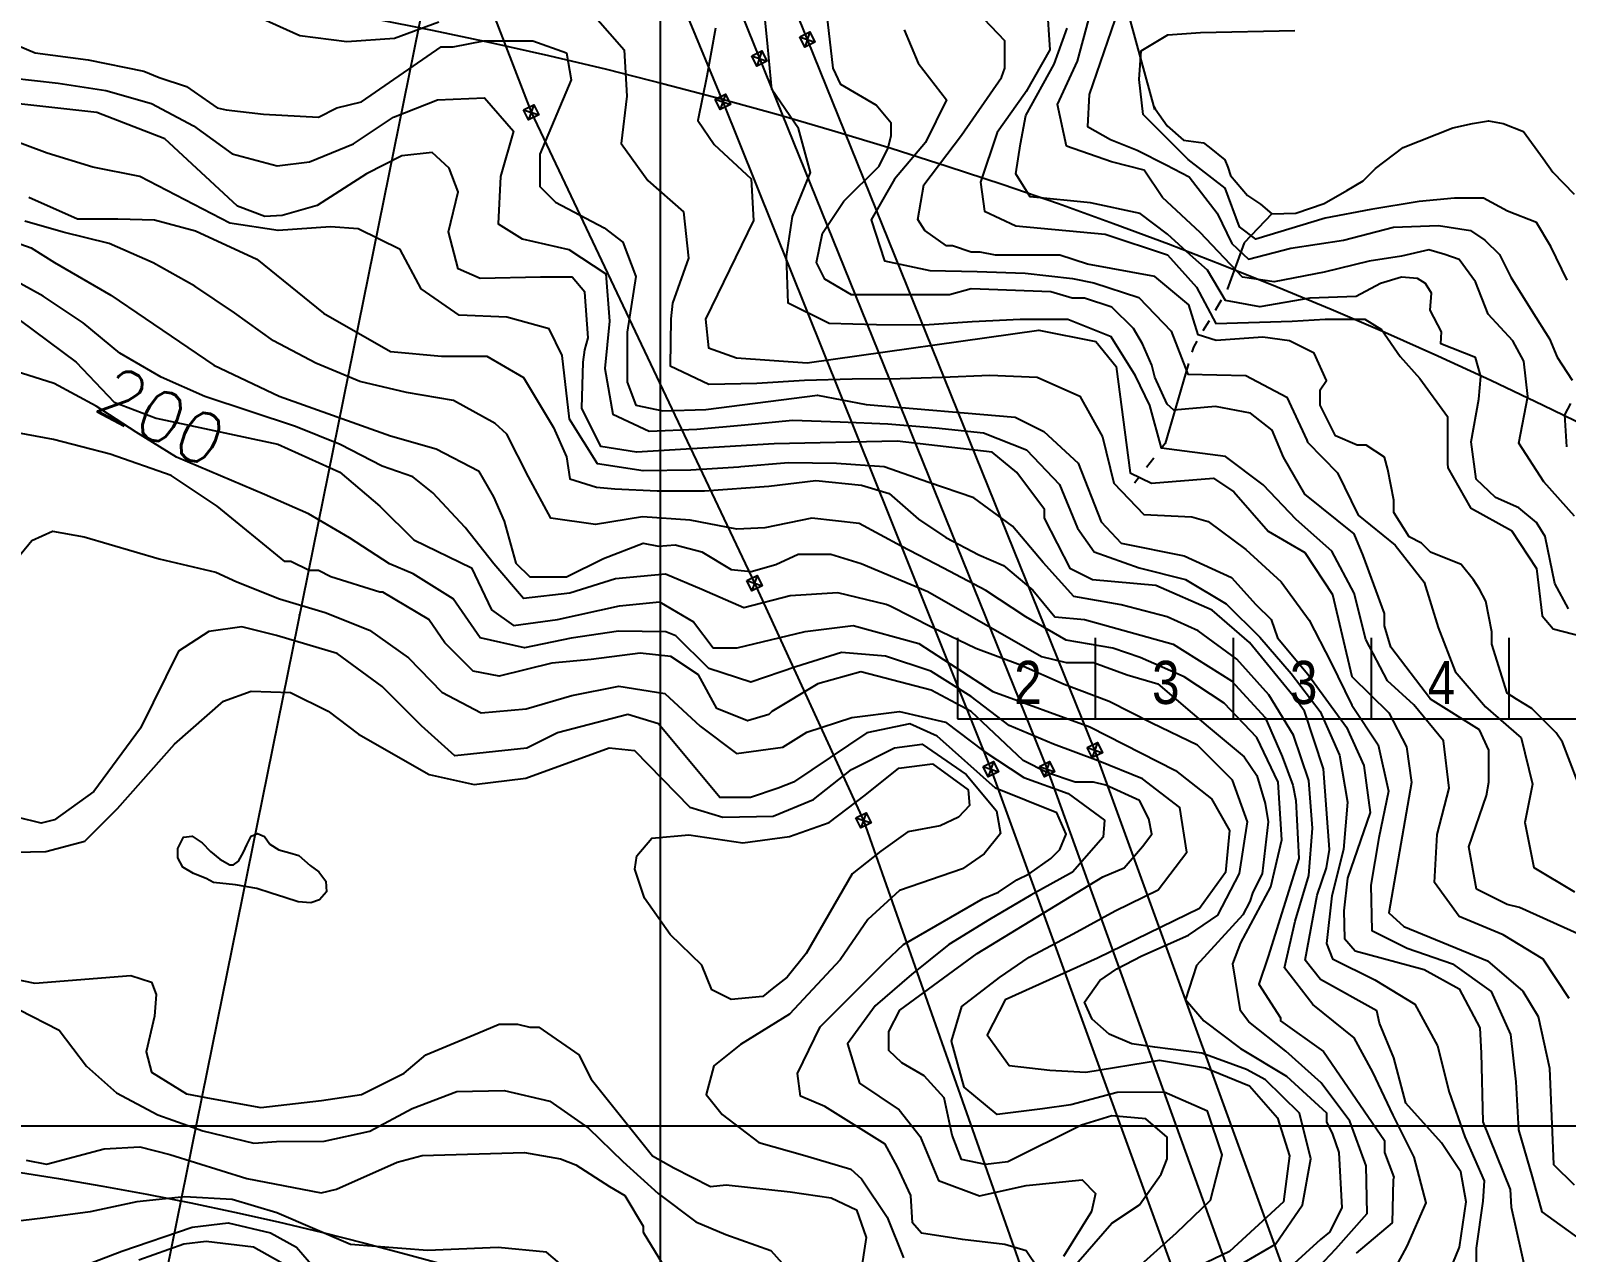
# Model space of a CAD drawing. Header units: millimetres. Extents: x 548366 to 1117317, y 7446967 to 14899125.
# Drawn here: x 554834 to 556116, y 7458309 to 7459330 of the extents above; entities that cross this region are included whole.
import ezdxf
from ezdxf.enums import TextEntityAlignment as Align

# ---------------------------------------------------------------- set-up
doc = ezdxf.new("R2010")
doc.units = ezdxf.units.MM
doc.header["$MEASUREMENT"] = 0
doc.linetypes.add('RIO_PERIODICO', pattern=[5.8, 3, -0.4, 0.4, -0.4, 0.4, -0.4, 0.4, -0.4])
for name, color, linetype in [('CURVA_INTERMEDIÁRIA', 32, 'Continuous'), ('CURVA_MESTRA', 36, 'Continuous'), ('ENERGIA', 7, 'Continuous'), ('MALHA_TM', 8, 'Continuous'), ('RADIAIS', 222, 'Continuous'), ('RIO_PERIÓDICO', 4, 'RIO_PERIODICO'), ('RIO_PERMANENTE', 4, 'Continuous'), ('TXT_CURVA_MESTRA', 7, 'Continuous')]:
    doc.layers.add(name, color=color, linetype=linetype)
doc.styles.add('ar_n', font='ARIALN.TTF', dxfattribs={"height": 30})
doc.styles.add('ROMANS', font='romans.shx')

# ---------------------------------------------------------------- blocks, each defined once
blk = doc.blocks.new('C10')
at = {"layer": 'ENERGIA', "color": 0, "linetype": 'Continuous'}
for p, q in [((-1.51, 1.5), (1.51, -1.5)), ((1.49, 1.5), (-1.49, -1.5))]:
    blk.add_line(p, q, dxfattribs=at)
blk.add_polyline3d([(-1.51, 1.5, 0), (1.49, 1.5, 0), (1.51, -1.5, 0), (-1.49, -1.5, 0), (-1.51, 1.5, 0)], dxfattribs=at)

msp = doc.modelspace()

# ---------------------------------------------------------------- linework, layer by layer
at = {"layer": 'CURVA_INTERMEDIÁRIA'}
for points, elevation in [([(556128.6, 7458574.3), (556077.4, 7458597.3), (556067.2, 7458599.9), (556041.6, 7458612.7), (556035.2, 7458648.2), (556049.9, 7458691), (556051.8, 7458702.2), (556051.8, 7458728.7), (556044.1, 7458745.7), (556003.2, 7458771.3), (555970, 7458814.8), (555964.8, 7458832.7), (555964.8, 7458842.9), (555946.9, 7458891.5), (555939.3, 7458909.5), (555898.3, 7458942.7), (555880.4, 7458973.4), (555870.8, 7458996.1), (555852.9, 7459010.2), (555823.5, 7459015.9), (555788.9, 7459012.7), (555783.1, 7459017.8), (555772.9, 7459040.2), (555770.4, 7459050.2), (555762.7, 7459068.1), (555755.1, 7459080.9), (555737.1, 7459098.8), (555714.1, 7459106.4), (555703.9, 7459106.4), (555686, 7459111.6), (555619.5, 7459114.1), (555601.6, 7459109), (555519.7, 7459109), (555497.3, 7459122.1), (555490.3, 7459136.2), (555495.4, 7459160.5), (555513.3, 7459187.3), (555542.7, 7459216.5), (555550.4, 7459231.8), (555552.9, 7459242), (555552.9, 7459252.3), (555540.2, 7459267.6), (555510.7, 7459284.8), (555504.4, 7459298.3), (555494.1, 7459387.9)], 80), ([(556126, 7458702.2), (556113.2, 7458735.5), (556108.1, 7458743.2), (556087.6, 7458763.6), (556074.8, 7458771.3), (556067.2, 7458776.4), (556054.4, 7458817.4), (556054.4, 7458827.6), (556049.3, 7458853.2), (556044.1, 7458863.4), (556039, 7458871.1), (556028.8, 7458883.9), (556003.2, 7458894.1), (555995.5, 7458901.8), (555985.3, 7458906.9), (555972.5, 7458927.4), (555972.5, 7458937.6), (555967.4, 7458963.2), (555964.8, 7458973.4), (555949.5, 7458983.6), (555941.8, 7458983.6), (555923.9, 7458991.3), (555911.1, 7459016.9), (555911.1, 7459029.7), (555916.2, 7459037.4), (555906, 7459060.4), (555885.5, 7459070.6), (555863.1, 7459073.6), (555824.1, 7459071), (555809, 7459075.6), (555801.4, 7459100.7), (555773, 7459124.4), (555716.7, 7459134.6), (555693.7, 7459142.3), (555639.9, 7459142.3), (555627.1, 7459144.8), (555619.5, 7459144.8), (555604.1, 7459149.9), (555599, 7459149.9), (555580.9, 7459162.8), (555575, 7459172.1), (555580.1, 7459200.9), (555611.4, 7459242.3), (555645, 7459290.6), (555647.6, 7459298.3), (555647.6, 7459321.3), (555601.6, 7459370)], 60), ([(556118.9, 7458521.4), (556097.3, 7458554.3), (556063.9, 7458574.7), (556027, 7458589.9), (556006.5, 7458618.4), (556008.7, 7458658.3), (556018.6, 7458697), (556014.1, 7458736.5), (555989.2, 7458766.6), (555967.1, 7458786.6), (555949, 7458821.1), (555939.3, 7458859.8), (555920.6, 7458895), (555890.9, 7458921.5), (555863.4, 7458950.4), (555831.9, 7458974), (555778.4, 7458981), (555768.8, 7459016.7), (555756.9, 7459041.3), (555736.4, 7459074.1), (555700.3, 7459088.6), (555660.4, 7459088.4), (555620.4, 7459086.6), (555580.6, 7459083.7), (555540.6, 7459083.9), (555500.9, 7459085.1), (555466.8, 7459102.2), (555465.4, 7459141), (555470.5, 7459174.4), (555485.5, 7459211.2), (555475.5, 7459248), (555453.2, 7459280.6), (555449.9, 7459316.2), (555445.9, 7459355.6)], 90), ([(555022.6, 7459342.1), (555058.9, 7459325.7), (555098.4, 7459320.6), (555138, 7459323.5), (555175, 7459337)], 110), ([(555306, 7459341), (555329.8, 7459313.6), (555332.1, 7459275.1), (555327.2, 7459235.4), (555349.7, 7459204.6), (555379.4, 7459178.4), (555383.5, 7459139.8), (555370.3, 7459102), (555368.7, 7459089), (555368.2, 7459049.7), (555400.5, 7459034.6), (555440.5, 7459035.3), (555480.4, 7459037.9), (555520.2, 7459038.8), (555560.2, 7459039.2), (555595.3, 7459040.4), (555635.3, 7459042), (555674.8, 7459040.3), (555710.4, 7459024.4), (555729.2, 7458990.6), (555738.6, 7458951.7), (555763.8, 7458925.5), (555803.7, 7458923.7), (555817.4, 7458919.7), (555849, 7458896.3), (555878.3, 7458869.3), (555901.8, 7458837.4), (555919.9, 7458802.3), (555937.3, 7458766.4), (555959.3, 7458733.3), (555968.1, 7458694.6), (555960, 7458655.6), (555953.3, 7458616.1), (555954, 7458578.1), (555983.7, 7458563.6), (556021.5, 7458550.4), (556053.7, 7458527.3), (556069.9, 7458491.4), (556074.4, 7458451.7), (556076.6, 7458411.8), (556087.9, 7458372.4), (556096, 7458343.4), (556128.1, 7458320.3)], 110), ([(555563.6, 7459330.4), (555575.3, 7459302.5), (555598.9, 7459271.8), (555581.4, 7459236.2), (555555.5, 7459205.8), (555536, 7459171.6), (555547.1, 7459137.6), (555585.1, 7459129.3), (555624.7, 7459128.5), (555664.7, 7459127.3), (555704.2, 7459122.8), (555722, 7459119), (555759.7, 7459106.8), (555786.6, 7459078.7), (555800.6, 7459042.9), (555849, 7459041.8), (555883.2, 7459023.5), (555899.8, 7458987.6), (555900.5, 7458986.1), (555925.5, 7458960.5), (555942.6, 7458925), (555973.7, 7458900.1), (555997.7, 7458869.1), (556009.5, 7458831.2), (556023.6, 7458794.4), (556049.1, 7458765.1), (556078.8, 7458739.1), (556088.4, 7458700.4), (556081.8, 7458668.4), (556089.5, 7458630.9), (556123.4, 7458610.5)], 70), ([(556118.4, 7458846.9), (556106.8, 7458867.9), (556098.8, 7458907.3), (556091.6, 7458918.9), (556077, 7458931.2), (556057.3, 7458939.9), (556041.3, 7458955.2), (556037, 7458986.4), (556043.6, 7459022), (556045.1, 7459040.8), (556040.7, 7459056.7), (556011.8, 7459068.2), (556012.4, 7459078.3), (556002.9, 7459096.2), (556003.9, 7459110.4), (555998.9, 7459118.5), (555992.2, 7459122.6), (555978.8, 7459123.9), (555961.4, 7459118.5), (555941, 7459107.8), (555902.4, 7459106.3), (555860.7, 7459099), (555832, 7459104.4), (555816.8, 7459129.7), (555802.5, 7459142.5), (555783.4, 7459159.8), (555760.8, 7459177.1), (555719.2, 7459185.8), (555668.9, 7459191), (555656.8, 7459210.1), (555660.8, 7459235.1), (555665.1, 7459258.8), (555688.8, 7459301.8), (555699.6, 7459331.9)], 40), ([(556123.4, 7458924.2), (556097.7, 7458952.8), (556076.9, 7458985.2), (556084.4, 7459024.3), (556081.1, 7459053.8), (556071.8, 7459070.7), (556051.3, 7459093), (556040.6, 7459119.9), (556027.1, 7459138.7), (556015.1, 7459142.7), (556001.6, 7459146.7), (555978.8, 7459141.4), (555951.9, 7459137.3), (555914.3, 7459127.9), (555872.7, 7459119.9), (555846.2, 7459123.7), (555810.8, 7459161.1), (555779.4, 7459190.4), (555763.9, 7459213.1), (555736.8, 7459220.1), (555699.2, 7459233.2), (555691.8, 7459268), (555708.5, 7459304.3), (555717.7, 7459339.3)], 30), ([(555739.6, 7459338.8), (555718.1, 7459276.5), (555716.7, 7459249.7), (555735.9, 7459238.9), (555758.2, 7459229.8), (555782.5, 7459217.7), (555801.7, 7459207.6), (555824.9, 7459177.2), (555837.1, 7459152), (555851.2, 7459138.8), (555886.6, 7459148), (555930.4, 7459154.8), (555972.1, 7459165.5), (556009.7, 7459166.9), (556036.5, 7459162.8), (556048.6, 7459154.8), (556060.7, 7459142.7), (556070.1, 7459123.9), (556087.6, 7459095.7), (556102.6, 7459072.2), (556108.8, 7459056.9), (556121.3, 7459037.7)], 20), ([(554823.6, 7459317.2), (554837.9, 7459311.3), (554882.2, 7459305.3), (554928.7, 7459295.8), (554941.5, 7459290.6), (554964.5, 7459283), (554990.1, 7459265.1), (554997.5, 7459263.5), (555028.6, 7459259.9), (555074.5, 7459257.4), (555089.9, 7459265.1), (555110.4, 7459270.2), (555176.9, 7459316.2), (555187.1, 7459316.2), (555212.7, 7459321.3), (555253.6, 7459321.3), (555281.8, 7459311.1), (555285.7, 7459288.6), (555259.4, 7459226.5), (555259.4, 7459199.6), (555272.5, 7459186.5), (555313.2, 7459165), (555328.7, 7459153.1), (555339.5, 7459124.4), (555332.3, 7459077.8), (555332.3, 7459036), (555339.5, 7459016.9), (555362.2, 7459012.2), (555398.1, 7459013.3), (555491.3, 7459025.3), (555532, 7459017.5), (555656.4, 7459006.8), (555680.3, 7458994.8), (555709, 7458968.6), (555728.1, 7458919.6), (555744.8, 7458901.7), (555797.4, 7458891), (555836.9, 7458873), (555857.4, 7458850.6), (555870.2, 7458837.8), (555875.3, 7458822.5), (555900.8, 7458792.3), (555933.1, 7458748.1), (555947.5, 7458715.9), (555952.8, 7458676.8), (555933.7, 7458621.8), (555930.7, 7458594.7), (555931.3, 7458571.4), (555940.3, 7458561.2), (555997.7, 7458545.7), (556027, 7458529.6), (556044.3, 7458496.8), (556045.5, 7458475.9), (556046.7, 7458418.3), (556069.7, 7458362), (556070.4, 7458347.3), (556082.9, 7458291.2)], 120), ([(556117.1, 7459121.2), (556103.7, 7459149.4), (556091.6, 7459169.5), (556067.4, 7459178.9), (556047.3, 7459189.7), (556023.1, 7459189.7), (555993.6, 7459187), (555953.3, 7459180.3), (555915.2, 7459173), (555857.3, 7459155.5), (555843.6, 7459165.8), (555831.7, 7459198.2), (555800.9, 7459222.1), (555763.3, 7459259.7), (555759.9, 7459288.8), (555761.6, 7459312.7), (555783.8, 7459326.3), (555811.1, 7459328.1), (555889.8, 7459329.8)], 10), ([(554817.6, 7459290.4), (554857.3, 7459285.7), (554896.9, 7459279.8), (554935.2, 7459268.8), (554970.2, 7459250.1), (555002.5, 7459226.9), (555040, 7459216.8), (555067.2, 7459220.1), (555103.8, 7459235.1), (555137.1, 7459257.4), (555173.9, 7459271.9), (555213.3, 7459273.5), (555237.4, 7459245.8), (555226.6, 7459207.9), (555224.7, 7459168.3), (555244.7, 7459155.9), (555283.5, 7459146.8), (555314.5, 7459126.5), (555317.6, 7459087.2), (555313.7, 7459047.5), (555320.5, 7459009.3), (555350.7, 7458995.2), (555390.6, 7458996.9), (555430.5, 7459000.6), (555470.3, 7459004.4), (555510.2, 7459003), (555550.1, 7459001.4), (555590, 7458997.9), (555629.8, 7458993.9), (555665.9, 7458979.7), (555693.4, 7458950.8), (555708.5, 7458914.2), (555722.4, 7458894.5), (555759.8, 7458881), (555798.6, 7458871.4), (555832.5, 7458850.9), (555860.7, 7458823.2), (555886.7, 7458792.9), (555910.9, 7458761), (555927.1, 7458724.7), (555933.9, 7458685.5), (555930.4, 7458645.9), (555920.8, 7458607.1), (555916.3, 7458567.4), (555921.4, 7458554.6), (555956.6, 7458537.1), (555990.1, 7458516.6), (556009, 7458481.8), (556018.6, 7458443.2), (556031.9, 7458405.8), (556047.9, 7458369.2), (556046.9, 7458352.1), (556041.3, 7458313), (556040.9, 7458274)], 130), ([(556002, 7458251.8), (556027.2, 7458313.7), (556033, 7458351.5), (556028.4, 7458376.8), (556012.3, 7458400.9), (555982.4, 7458434.1), (555972.5, 7458472), (555960.6, 7458500.7), (555958.3, 7458511), (555911.2, 7458537.4), (555898.6, 7458553.4), (555908.6, 7458607.6), (555916.2, 7458630.6), (555918.8, 7458645.9), (555913.9, 7458713.3), (555897.9, 7458761.5), (555890.6, 7458771.3), (555851.9, 7458818.8), (555820.9, 7458845.8), (555773.8, 7458866.4), (555721, 7458871), (555702.6, 7458880.2), (555680.8, 7458922.6), (555680.9, 7458929.9), (555657.8, 7458960.6), (555637.1, 7458977.7), (555557.9, 7458986.9), (555455.1, 7458984.6), (555340.2, 7458977.7), (555310.4, 7458982.3), (555294.6, 7459014.3), (555295.7, 7459052.8), (555297.1, 7459063), (555299.7, 7459073.2), (555296.9, 7459111.3), (555286.5, 7459123.9), (555260.1, 7459123.9), (555209.6, 7459122.7), (555191.2, 7459130.8), (555183.2, 7459161.7), (555191.2, 7459195), (555183.7, 7459214.8), (555169.4, 7459228), (555144.1, 7459225.1), (555114.8, 7459210.2), (555073.5, 7459183.8), (555044.2, 7459175.2), (555029.8, 7459174.6), (555006.9, 7459183.2), (554946.3, 7459239.4), (554889.4, 7459261.2), (554824.5, 7459268.7)], 140), ([(554832.8, 7459190.7), (554873.3, 7459172.4), (554907, 7459172.4), (554937.6, 7459171.6), (554972, 7459162.5), (555023, 7459138.8), (555078.8, 7459093.7), (555134.6, 7459061.7), (555177.4, 7459057.8), (555215.2, 7459057.8), (555245.9, 7459039.9), (555270.9, 7458998.2), (555281.6, 7458973.7), (555284.6, 7458955.4), (555306.8, 7458948.5), (555322.1, 7458947), (555357.3, 7458945.5), (555397, 7458945.5), (555450.5, 7458949.3), (555489.9, 7458953.9), (555528.1, 7458950.1), (555551.1, 7458943.2), (555575.5, 7458921.8), (555598.4, 7458906.5), (555626, 7458892), (555646.6, 7458882.9), (555671.1, 7458862.3), (555689.4, 7458840.1), (555714.1, 7458837.8), (555788.3, 7458817.4), (555836.9, 7458786.7), (555865.1, 7458756), (555879.3, 7458723.6), (555888.1, 7458699.7), (555890.6, 7458686.9), (555893.2, 7458638.3), (555867.6, 7458556.4), (555859.9, 7458533.4), (555877.9, 7458505.2), (555877.9, 7458502.7), (555913.7, 7458477.1), (555964.8, 7458402.9), (555964.8, 7458392.7), (555972.5, 7458372.2), (555972, 7458369.9), (555971.2, 7458334), (555941, 7458308.8)], 160), ([(554762.3, 7459173.8), (554834.7, 7459148.4), (554854.2, 7459136.2), (554901.1, 7459108.9), (554987.1, 7459050.3), (555041.9, 7459024.5), (555134.7, 7458991.3), (555172.9, 7458980.5), (555208.1, 7458962), (555220.8, 7458940.5), (555229.6, 7458920), (555239.3, 7458884.9), (555251.1, 7458873.6), (555281.8, 7458873.6), (555312.5, 7458889), (555345.7, 7458901.8), (555358.5, 7458899.2), (555372.4, 7458900.3), (555394.8, 7458894.5), (555419.3, 7458879.8), (555435.9, 7458877.9), (555456.4, 7458883.8), (555475, 7458892.5), (555502.4, 7458892.5), (555527.8, 7458884.7), (555583.5, 7458861.3), (555678.3, 7458807.1), (555698.8, 7458802), (555721.8, 7458802), (555749.9, 7458791.8), (555775.5, 7458784.1), (555817.5, 7458748.4), (555847.5, 7458723.2), (555858.2, 7458707.7), (555865.1, 7458684.3), (555867.6, 7458669), (555862.5, 7458625.5), (555854.8, 7458610.1), (555852.3, 7458602.5), (555846.4, 7458591.4), (555807.6, 7458549), (555798.5, 7458520.6), (555813.9, 7458502.7), (555844.6, 7458479.7), (555883, 7458456.6), (555916.2, 7458425.9), (555916.2, 7458418.3), (555921.3, 7458408), (555926.5, 7458392.7), (555929, 7458346.6), (555918.8, 7458326.2), (555911.2, 7458320.2), (555864.3, 7458277.3)], 180), ([(555895.8, 7458282.4), (555924.2, 7458312.4), (555950.2, 7458341.9), (555949.4, 7458381.8), (555935.7, 7458419.1), (555911.8, 7458450.9), (555882.3, 7458477.4), (555851.3, 7458502), (555844.6, 7458511.1), (555838.1, 7458550.3), (555844.7, 7458568), (555869.7, 7458614.8), (555879, 7458653.8), (555875.9, 7458702.1), (555858.1, 7458739.5), (555830.7, 7458768.2), (555797.4, 7458790.1), (555760.8, 7458806.3), (555738, 7458813.9), (555698.9, 7458820.7), (555665.3, 7458840.3), (555631.9, 7458862.2), (555596.6, 7458880.9), (555561.1, 7458899.3), (555526.1, 7458918), (555486.6, 7458922.5), (555447.4, 7458914.5), (555423.8, 7458913.3), (555384.9, 7458920.9), (555345.2, 7458923.7), (555306, 7458917.3), (555268.5, 7458922.5), (555249.9, 7458957.1), (555231.9, 7458992.8), (555222.2, 7459001.5), (555187.3, 7459020.7), (555148.1, 7459027.6), (555109.1, 7459036.6), (555072.4, 7459052), (555037, 7459070.6), (555004.6, 7459093.9), (554971.4, 7459116.3), (554936.5, 7459135.7), (554899.9, 7459151.8), (554861.5, 7459161.3), (554829.5, 7459170.6)], 170), ([(555839.3, 7458296.1), (555873.7, 7458316.4), (555896.3, 7458349), (555903.2, 7458387.6), (555893.7, 7458425.6), (555865.3, 7458453.6), (555849.5, 7458462.1), (555812.1, 7458475.7), (555773, 7458480.7), (555753.8, 7458483.7), (555734.9, 7458491.6), (555720.7, 7458504.3), (555714.2, 7458518.4), (555727, 7458536.5), (555741.2, 7458546.1), (555762.1, 7458557.1), (555801.1, 7458574.2), (555825.6, 7458591.1), (555843.7, 7458625.7), (555850.4, 7458668.9), (555837.8, 7458703.8), (555808.7, 7458732.9), (555770.3, 7458751.3), (555734.7, 7458769.4), (555697.3, 7458783.6), (555660.8, 7458799.7), (555623.5, 7458813.7), (555587.6, 7458831.1), (555552, 7458849.2), (555548.7, 7458850.6), (555508.2, 7458860.2), (555468.4, 7458857.8), (555429.8, 7458847.7), (555394.8, 7458863.1), (555364.4, 7458875.9), (555322.7, 7458872), (555284.5, 7458860), (555245.8, 7458855.6), (555221.1, 7458884.3), (555197, 7458914.7), (555170, 7458943.7), (555153.3, 7458957), (555127.8, 7458966.1), (555092.6, 7458984.1), (555055.5, 7458999.1), (555017.5, 7459011.5), (554979.6, 7459024.3), (554943.3, 7459040.4), (554908.7, 7459060.3), (554878.1, 7459085.8), (554844.8, 7459108), (554809.8, 7459127.1)], 190), ([(555761.3, 7458299.1), (555791, 7458325.7), (555819.4, 7458353), (555829.2, 7458391), (555816.9, 7458427.4), (555780.8, 7458443.2), (555741.4, 7458442.9), (555702.7, 7458432.7), (555679.1, 7458429.4), (555641.4, 7458424.6), (555613.7, 7458447.4), (555603.1, 7458485.7), (555611.8, 7458514.7), (555643.3, 7458538.9), (555668, 7458556), (555704.8, 7458575.5), (555739.9, 7458594.6), (555775.8, 7458612.2), (555799.6, 7458643.6), (555793.7, 7458681), (555762.7, 7458704.9), (555725.6, 7458719.8), (555688.3, 7458733.8), (555651.4, 7458749.3), (555619.6, 7458773.5), (555585.9, 7458794.7), (555548, 7458807.2), (555511.2, 7458810.3), (555473.3, 7458798.5), (555435.5, 7458785.7), (555400.6, 7458796.9), (555372.9, 7458824.3), (555364.5, 7458827.7), (555325.2, 7458828.3), (555285.6, 7458822.4), (555246.5, 7458814.2), (555209.7, 7458822.5), (555187.1, 7458855.3), (555153.7, 7458876.1), (555133.8, 7458884.5), (555100.4, 7458906), (555066.2, 7458926.3), (555029.6, 7458942.3), (554992.8, 7458957.8), (554956, 7458973.6), (554922.3, 7458994.5), (554889, 7459016.1), (554854, 7459035.1), (554815.9, 7459047)], 210), ([(556120.1, 7459018.4), (556115, 7459008.8), (556116.8, 7458982.1)], 20), ([(555701.3, 7458292.9), (555737.1, 7458333.8), (555760.2, 7458349.2), (555778.1, 7458374.8), (555783.2, 7458387.6), (555783.2, 7458405.5), (555765.3, 7458420.8), (555737.1, 7458423.4), (555711.6, 7458415.7), (555650.2, 7458385), (555631.6, 7458382.9), (555611.4, 7458387.1), (555603.8, 7458407.3), (555597.1, 7458438.4), (555580.3, 7458456.9), (555561.7, 7458467.8), (555550.8, 7458477.9), (555550.8, 7458493.9), (555560, 7458511.6), (555624.6, 7458559), (555729.5, 7458622.9), (555747.4, 7458630.6), (555762.7, 7458648.5), (555770.4, 7458658.7), (555767.8, 7458671.5), (555760.2, 7458686.9), (555732, 7458699.7), (555721.8, 7458702.2), (555706.4, 7458702.2), (555683.4, 7458709.9), (555663, 7458720.1), (555619.5, 7458761.1), (555586.2, 7458779), (555527.4, 7458794.3), (555491.5, 7458784.1), (555453.2, 7458761.1), (555450.6, 7458758.5), (555432.7, 7458753.4), (555407.1, 7458763.6), (555391.8, 7458791.8), (555368.7, 7458807.1), (555343.2, 7458809.7), (555302.2, 7458804.6), (555269.4, 7458801.6), (555225.6, 7458790.7), (555203.7, 7458794.9), (555180.1, 7458818.4), (555166.6, 7458837.8), (555128.3, 7458860.8), (555125.7, 7458860.8), (555084.8, 7458873.6), (555074.5, 7458878.8), (555066.9, 7458878.8), (555051.5, 7458886.4), (555046.4, 7458886.4), (554990.1, 7458932.5), (554951.7, 7458958.1), (554900.6, 7458976), (554853.3, 7458988.2), (554753.9, 7459006.7)], 220), ([(554813.4, 7458877.5), (554835.2, 7458904), (554852.4, 7458911.8), (554878.9, 7458907.1), (554941.6, 7458888.6), (554988.8, 7458877.5), (555006.4, 7458869.5), (555042, 7458855.1), (555080.1, 7458843.8), (555117.1, 7458828.9), (555149.7, 7458805.9), (555177.5, 7458777.3), (555210.3, 7458760), (555248, 7458763.3), (555286.2, 7458774.4), (555325.4, 7458782.3), (555363.9, 7458776), (555393.3, 7458748.9), (555423.5, 7458725.9), (555462.3, 7458731.4), (555482.3, 7458743.8), (555520, 7458756.1), (555559.6, 7458761), (555598.2, 7458752.2), (555630.1, 7458728), (555663.5, 7458706.1), (555700.5, 7458692.6), (555731, 7458670.3), (555729.9, 7458656.1), (555704.3, 7458627), (555669.3, 7458607.8), (555634.9, 7458587.4), (555600.8, 7458566.6), (555569.8, 7458541.4), (555539.5, 7458515.2), (555516.3, 7458483.6), (555526.4, 7458450.7), (555559.5, 7458428.5), (555577.1, 7458406.1), (555592.4, 7458369.3), (555626.4, 7458356.6), (555665.4, 7458365.3), (555712.2, 7458370), (555723.5, 7458358.7), (555720, 7458343.5), (555696.6, 7458306.1)], 230), ([(555675.7, 7458295.5), (555665.5, 7458310.8), (555647.6, 7458315.9), (555612.2, 7458320.3), (555578.1, 7458325.4), (555570.6, 7458334.2), (555569.3, 7458356.9), (555558, 7458380.8), (555547.9, 7458399.7), (555497.4, 7458431.2), (555477.2, 7458440), (555474.7, 7458458.9), (555493.6, 7458497.9), (555547.9, 7458552.1), (555563.2, 7458566.6), (555629.7, 7458605), (555642.5, 7458610.1), (555657.8, 7458620.4), (555668.1, 7458625.5), (555686, 7458638.3), (555693.7, 7458645.9), (555698.8, 7458658.7), (555691.1, 7458676.6), (555639.9, 7458697.1), (555591.3, 7458740.6), (555568.3, 7458750.8), (555532.5, 7458743.2), (555471.1, 7458702.2), (555458.3, 7458697.1), (555435.3, 7458689.4), (555409.7, 7458689.4), (555358.5, 7458750.8), (555332.9, 7458758.5), (555274.1, 7458743.2), (555248.5, 7458730.4), (555188.5, 7458724), (555160.7, 7458749.2), (555127.9, 7458781.9), (555090.1, 7458809.6), (555039.6, 7458824.7), (555010.6, 7458831.7), (554982.9, 7458827.9), (554957.7, 7458811.5), (554926.1, 7458747.3), (554887, 7458694.4), (554854.3, 7458670.5), (554842.9, 7458667.9), (554822.7, 7458673)], 240), ([(554980.7, 7458621.6), (554970.2, 7458625.8), (554961.3, 7458631), (554957.1, 7458638.8), (554957.1, 7458646.7), (554961.8, 7458656.1), (554969.2, 7458657.1), (554977.5, 7458651.4), (554984.4, 7458644.1), (554992.2, 7458637.8), (555000.6, 7458633.1), (555003.7, 7458633.1), (555007.9, 7458636.2), (555012.1, 7458643.5), (555014.7, 7458649.8), (555018.4, 7458657.1), (555023.6, 7458659.2), (555029.4, 7458656.6), (555034.1, 7458650.3), (555041.4, 7458645.6), (555050.8, 7458643), (555058.2, 7458640.9), (555067.6, 7458632.6), (555074.9, 7458627.3), (555080.7, 7458619.5), (555081.2, 7458610.6), (555075.4, 7458603.8), (555068.1, 7458601.2), (555057.6, 7458602.2), (555046.6, 7458605.9), (555035.1, 7458609.5), (555023.1, 7458613.2), (555005.3, 7458616.3), (554987, 7458618.4), (554980.7, 7458621.6)], 260), ([(554820.2, 7458537.8), (554837.7, 7458534.1), (554917.8, 7458540.5), (554935.3, 7458535), (554939, 7458524.9), (554937.6, 7458506.7), (554930.7, 7458476.8), (554935.3, 7458459.8), (554964.3, 7458441.9), (554985, 7458437.8), (555026.5, 7458430.4), (555077.1, 7458436.2), (555110.4, 7458441.3), (555146.2, 7458459.2), (555164.1, 7458474.5), (555207.6, 7458492.4), (555225.5, 7458500.1), (555240.8, 7458500.1), (555251.1, 7458497.6), (555258.7, 7458497.6), (555292, 7458474.5), (555302.2, 7458454.1), (555353.4, 7458390.1), (555371.3, 7458379.9), (555402, 7458364.5), (555415.1, 7458365.7), (555468.5, 7458360.1), (555502.6, 7458355.1), (555523.7, 7458345), (555531.9, 7458321.8), (555527.3, 7458291)], 260), ([(554824.5, 7458512.3), (554858.2, 7458495.1), (554880.8, 7458464.9), (554905.8, 7458442.6), (554940.5, 7458424.2), (554978.1, 7458410.9), (555020.7, 7458400.7), (555039.4, 7458402), (555079.3, 7458402.2), (555117.6, 7458410.6), (555152.7, 7458429.6), (555190, 7458443.9), (555229.7, 7458444.6), (555267.7, 7458435.6), (555300, 7458413.1), (555328.7, 7458385.3), (555358.2, 7458358.7), (555389.8, 7458334.8), (555414.8, 7458324.3), (555452.3, 7458311), (555478.1, 7458282.1)], 270), ([(554830.6, 7458386.3), (554847.5, 7458383.1), (554895.7, 7458396), (554925.5, 7458397.6), (554950.5, 7458391.2), (555014.8, 7458371.1), (555076.8, 7458359), (555089.7, 7458362.2), (555140.4, 7458384.7), (555161.3, 7458390.4), (555246.6, 7458392.8), (555276.6, 7458387.6), (555289.4, 7458382.4), (555317.6, 7458364.5), (555330.4, 7458356.9), (555345.7, 7458331.3), (555345.7, 7458326.2), (555367.9, 7458289.9)], 280), ([(555315.2, 7458267), (555264.9, 7458309.7), (555224.6, 7458313.5), (555165.5, 7458311), (555101.3, 7458316), (555039.7, 7458342.4), (555002.5, 7458353.7), (554962.6, 7458355.9), (554922.9, 7458351.7), (554884, 7458343.3), (554844.4, 7458338), (554804.9, 7458333.2)], 290), ([(554924.6, 7458303.2), (554962.3, 7458316.6), (554980.8, 7458318.7), (555020.2, 7458314), (555054.6, 7458294.7)], 310)]:
    msp.add_lwpolyline(points, dxfattribs=dict(at, elevation=elevation))
at = {"layer": 'CURVA_INTERMEDIÁRIA', "elevation": 260}
msp.add_lwpolyline([(555587.4, 7458717.3), (555617, 7458695.6), (555618.1, 7458682.6), (555609.1, 7458672.8), (555593.7, 7458665.7), (555566.6, 7458660.5), (555544.1, 7458644.6), (555520.3, 7458625.5), (555481.7, 7458558.9), (555465.8, 7458539.3), (555453.4, 7458529.5), (555445.5, 7458523.1), (555419.2, 7458520.5), (555402.9, 7458528.6), (555394.8, 7458549.3), (555368.3, 7458575), (555346.9, 7458605.2), (555338.8, 7458629.5), (555340.3, 7458640.5), (555352.8, 7458655.2), (555383.8, 7458658.2), (555428.8, 7458651.5), (555467.8, 7458656.7), (555501, 7458668.5), (555531.2, 7458691.3), (555559.3, 7458713.8)], close=True, dxfattribs=at)
at = {"layer": 'CURVA_MESTRA'}
for points, elevation in [([(555682.7, 7459351.4), (555685.2, 7459313.6), (555665.5, 7459278.9), (555664.3, 7459277.3), (555641.4, 7459244.5), (555627.3, 7459203.2), (555630.7, 7459178.9), (555656.8, 7459166.7), (555731.4, 7459159.8), (555783.4, 7459142.5), (555807.7, 7459115.6), (555823.9, 7459085.2), (555887.5, 7459087), (555915.3, 7459088.7), (555948.2, 7459088.7), (555962.1, 7459080.1), (555977.7, 7459057.5), (555994.2, 7459039.1), (556017.4, 7459007.5), (556017.2, 7458968.3), (556017.6, 7458964.6), (556036.4, 7458931.3), (556070.8, 7458912.2), (556091.6, 7458880.5), (556096.4, 7458841), (556105.5, 7458830.1), (556138.8, 7458821.5)], 50), ([(555406.2, 7459331.7), (555398.8, 7459291.6), (555391.4, 7459254.6), (555405.1, 7459234.5), (555435.8, 7459206), (555437.9, 7459171.1), (555397.7, 7459088.7), (555400.2, 7459064.9), (555423.5, 7459056.4), (555482.7, 7459052.2), (555676.1, 7459079.7), (555723.7, 7459070.2), (555740.6, 7459049.1), (555752.3, 7458960.3), (555770.2, 7458951.9), (555822, 7458956.1), (555839, 7458944.5), (555867.5, 7458911.7), (555898.2, 7458893.8), (555921.4, 7458858.9), (555937.3, 7458790.3), (555968.3, 7458760), (555983.1, 7458731.5), (555987.3, 7458701.9), (555968.3, 7458593.1), (555980.9, 7458581.5), (556050.7, 7458552.9), (556080.3, 7458527.6), (556093, 7458506.5), (556102.5, 7458463.2), (556105.7, 7458382.9), (556123, 7458365.8)], 100), ([(555964.8, 7458279.5), (555983.7, 7458314.6), (555999.4, 7458350.7), (555989.6, 7458388.8), (555971.9, 7458423.9), (555955.1, 7458459.9), (555939.5, 7458488.7), (555905, 7458516.3), (555881.1, 7458547.1), (555890.2, 7458585.9), (555901.5, 7458624.2), (555904.7, 7458663.6), (555901.4, 7458703.5), (555888.7, 7458741.3), (555868, 7458775.1), (555841.3, 7458804.7), (555809.1, 7458828.4), (555783.3, 7458840.1), (555744.7, 7458850.2), (555705.4, 7458857.2), (555679.7, 7458885.6), (555654.1, 7458916), (555621.8, 7458939.6), (555584.1, 7458952.3), (555546.9, 7458965.4), (555507.1, 7458968.1), (555467.1, 7458968.8), (555427.3, 7458965.4), (555425.5, 7458965.2), (555385.6, 7458962.7), (555345.6, 7458962), (555307.6, 7458967.9), (555284.2, 7459005.3), (555278, 7459058.3), (555267.1, 7459080.6), (555231.9, 7459090.4), (555192.1, 7459092), (555160.2, 7459114.1), (555142.7, 7459146.8), (555107.7, 7459164.1), (555084.7, 7459165.9), (555041, 7459162.8), (555000.5, 7459169), (554925.5, 7459208), (554886.2, 7459215.6), (554848.1, 7459227.4), (554810.7, 7459241.4)], 150), ([(554825.6, 7459087.7), (554872.2, 7459052.7), (554903.9, 7459019.4), (554939, 7459006.1), (555040.7, 7458984.4), (555092.4, 7458961.1), (555125.7, 7458932.7), (555154.1, 7458904.4), (555202.4, 7458881.1), (555219.1, 7458846.1), (555237.5, 7458832.8), (555274.2, 7458837.8), (555325.9, 7458849.4), (555359.2, 7458852.8), (555387.6, 7458836.1), (555404.2, 7458814.4), (555424.2, 7458814.4), (555480.9, 7458827.8), (555521, 7458832.8), (555576, 7458817.8), (555637.7, 7458777.8), (555718.6, 7458748.3), (555790.3, 7458711.7), (555820.3, 7458688.3), (555835.3, 7458661.7), (555832, 7458626.7), (555810.3, 7458596.7), (555725.2, 7458555), (555648.1, 7458520.4), (555633, 7458491), (555651.2, 7458465.6), (555685.2, 7458461.7), (555715.2, 7458460), (555776.9, 7458470), (555815.3, 7458463.4), (555852, 7458448.4), (555875.3, 7458421.7), (555885.3, 7458390), (555880.3, 7458351.7), (555835.3, 7458310.1), (555765.3, 7458276.7)], 200), ([(554808.8, 7458643.3), (554846.8, 7458644.3), (554879.4, 7458652.8), (554906.8, 7458680.2), (554954.3, 7458733.9), (554995.4, 7458769.7), (555018.5, 7458778.2), (555051.2, 7458777.1), (555082.8, 7458761.3), (555108.1, 7458742.3), (555167.1, 7458708.6), (555204.5, 7458700.2), (555247.7, 7458705.5), (555317.3, 7458730.7), (555338.4, 7458728.6), (555384.7, 7458681.2), (555412.1, 7458672.8), (555454.3, 7458673.8), (555488, 7458687.5), (555519.6, 7458712.8), (555555.5, 7458730.7), (555578.6, 7458733.9), (555615.5, 7458708.6), (555640.8, 7458678.1), (555644, 7458659.1), (555630.3, 7458642.2), (555612.4, 7458629.6), (555559.7, 7458611.7), (555533.3, 7458587.4), (555510.1, 7458553.7), (555468, 7458508.4), (555426.9, 7458483.1), (555404.8, 7458465.2), (555398.4, 7458441.2), (555411.7, 7458424.5), (555442.4, 7458401.3), (555480.6, 7458390.3), (555519, 7458379), (555528, 7458370.7), (555549.5, 7458338.7), (555563.1, 7458304.9)], 250), ([(554853.5, 7458288.8), (554910.4, 7458310.5), (554969.1, 7458330.6), (554999.2, 7458334), (555034.4, 7458325.6), (555056.2, 7458313.9), (555088.1, 7458277.1)], 300)]:
    msp.add_lwpolyline(points, dxfattribs=dict(at, elevation=elevation))
at = {"layer": 'ENERGIA', "color": 8, "ltscale": 2.5}
msp.add_lwpolyline([(555112.9, 7460415), (555028.4, 7460248.1), (554997.5, 7459922.1), (555252.1, 7459261.5)], dxfattribs=at)
at = {"layer": 'ENERGIA', "color": 8, "ltscale": 0.5}
for points in [[(555172.4, 7459975.5), (555442.7, 7459306.4), (555682.9, 7458713), (556037, 7457732.7), (556122.7, 7457490), (556175.7, 7457306), (556318.7, 7456649.7)], [(556359.7, 7456662.4), (556210.3, 7457338.5), (556165.9, 7457504.9), (556082.9, 7457738.3), (555722.9, 7458728.9), (555482.8, 7459322.3), (555215.3, 7459981)], [(555134.3, 7459941.9), (555412.3, 7459270.2), (555636, 7458712.9), (555985.4, 7457752.1), (556083.6, 7457489.6), (556127.6, 7457304.5), (556277, 7456639.1)]]:
    msp.add_lwpolyline(points, dxfattribs=at)
at = {"layer": 'ENERGIA', "color": 8, "ltscale": 4}
msp.add_lwpolyline([(555252.1, 7459261.5), (555438.6, 7458868.3), (555529.7, 7458670.2), (555675.9, 7458255.4), (555848.3, 7457773.4), (555972.8, 7457418)], dxfattribs=at)
at = {"layer": 'MALHA_TM'}
for points in [[(555360, 7460415), (555360, 7450410)], [(549360, 7458415), (559365, 7458415)]]:
    msp.add_lwpolyline(points, dxfattribs=at)
at = {"layer": 'RADIAIS', "linetype": 'Continuous', "ltscale": 2.5}
for p, q in [((555608.1, 7458822.6), (555608.1, 7458754.9)), ((555723.2, 7458822.6), (555723.2, 7458754.9)), ((555838.4, 7458822.6), (555838.4, 7458754.9)), ((555953.5, 7458822.6), (555953.5, 7458754.9)), ((556068.6, 7458822.6), (556068.6, 7458754.9)), ((555608.1, 7458754.9), (556298.9, 7458754.9))]:
    msp.add_line(p, q, dxfattribs=at)
msp.add_lwpolyline([(555356.6, 7460311.3), (553370.9, 7450514.2)], dxfattribs=at)
for radius in [4998.2, 3998.6, 2998.9]:
    msp.add_circle((554363.7, 7455412.7), radius, dxfattribs=at)
for p in [(555058.7, 7458841.8), (554959.4, 7458351.9)]:
    msp.add_point(p, dxfattribs=at)
at = {"layer": 'RIO_PERIÓDICO', "ltscale": 25, "flags": 128}
msp.add_lwpolyline([(555870.6, 7459176.6), (555847.5, 7459152.6), (555832.8, 7459112), (555805.2, 7459065.5), (555790.1, 7459014.3), (555781.5, 7458984.9), (555755.9, 7458951.7)], dxfattribs=at)
at = {"layer": 'RIO_PERMANENTE'}
for points in [[(555773, 7459263.8), (555740.8, 7459380.8), (555705, 7459458.8), (555702.6, 7459486.9), (555704.1, 7459490.5), (555712.4, 7459519), (555717.1, 7459542.7), (555719.5, 7459558.1), (555720.7, 7459573.5), (555719.5, 7459592.5), (555715.9, 7459609.1), (555708.8, 7459619.8), (555704.1, 7459629.2), (555701.7, 7459647), (555705.3, 7459656.5), (555709.1, 7459666.5)], [(555772.4, 7459266.1), (555773.2, 7459264.4), (555783.1, 7459250.2), (555797, 7459238.3), (555813.6, 7459235.9), (555818.3, 7459232.3), (555831.4, 7459221.7), (555833.8, 7459215.7), (555836.1, 7459208.6), (555850.4, 7459192), (555861.1, 7459184.9), (555870.6, 7459176.6), (555890.7, 7459177.4), (555914.3, 7459185.3), (555933.3, 7459196.1), (555946.9, 7459204.3), (555957.3, 7459214.5), (555980.2, 7459232), (556021.7, 7459248.6), (556038.3, 7459252.1), (556051.6, 7459254.3), (556063.8, 7459252.2), (556080.9, 7459245.4), (556097.2, 7459223), (556105.4, 7459211.4), (556123.1, 7459193)]]:
    msp.add_lwpolyline(points, dxfattribs=at)

# ---------------------------------------------------------------- block references
at = {"layer": 'ENERGIA', "ltscale": 0.3, "xscale": 3.167999999421488, "yscale": 3.168000001460314, "zscale": 3.168, "rotation": 25.80207264229327}
for p in [(555482.8, 7459322.3), (555442.7, 7459306.4), (555252.1, 7459261.5), (555412.3, 7459270.2), (555438.6, 7458868.3), (555722.9, 7458728.9), (555636, 7458712.9), (555682.9, 7458713), (555529.7, 7458670.2)]:
    msp.add_blockref('C10', p, dxfattribs=at)

# ---------------------------------------------------------------- texts
at = {"layer": 'RADIAIS', "linetype": 'Continuous', "ltscale": 2.5, "style": 'ar_n'}
for s, p in [('2', (555667, 7458767.4)), ('3', (555782.1, 7458767.4)), ('3', (555897.2, 7458767.4)), ('4', (556012.3, 7458767.4))]:
    msp.add_text(s, height=36, dxfattribs=at).set_placement(p, align=Align.CENTER)
at = {"layer": 'TXT_CURVA_MESTRA', "ltscale": 4, "style": 'ROMANS'}
msp.add_text('200', height=42.5, rotation=332, dxfattribs=at).set_placement((554943.5, 7459007.3), align=Align.MIDDLE)

doc.saveas('drawing.dxf')
